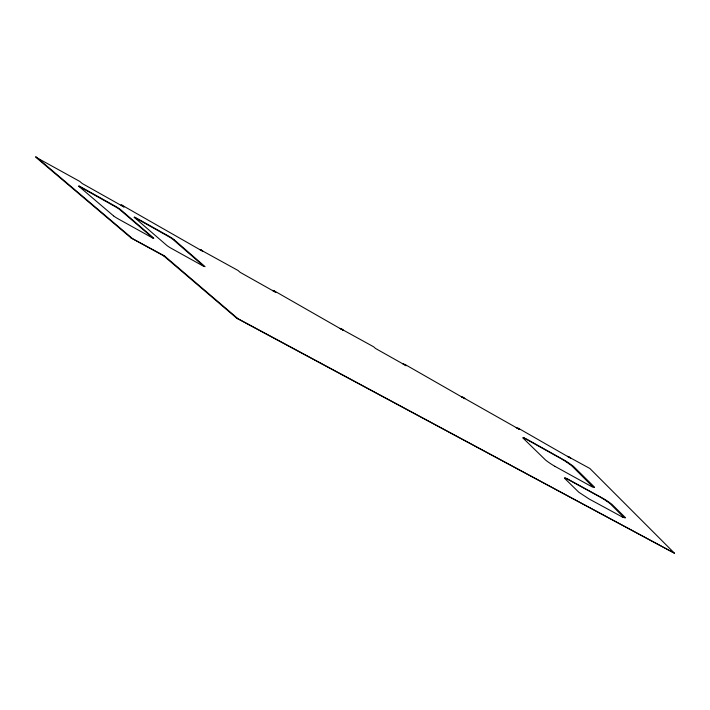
<?xml version="1.0" encoding="UTF-8"?>
<svg xmlns="http://www.w3.org/2000/svg" width="710" height="710" viewBox="0 0 710 710"><rect width="100%" height="100%" fill="white"/><g stroke="black" fill="none" stroke-linecap="round" stroke-linejoin="round"><path stroke-width="1.06" d="M121.712 205.722L120.966 205.075L121.756 205.039L124.108 207.071L82.227 183.517L79.76 181.405L35.5 156.999L130.995 237.886L163.557 255.769L236.776 318.266L674.5 553.232L589.868 468.485L567.547 456.299L567.956 456.699M523.004 437.786L524.521 438.15M592.38 486.661L591.9 486.625M564.512 477.963L565.932 478.291M594.385 487.468L593.019 487.14A5.431 0.657 27.8 0 1 589.389 485.365L554.909 466.328M623.238 517.111L622.697 517.049L625.288 517.981M130.995 237.886L164.489 255.919L237.912 318.639L674.5 553.232M273.208 290.931L272.587 290.372L273.874 290.647L275.817 292.396L240.078 272.294L238.045 270.483L199.741 249.396L200.424 249.991M163.557 255.769L164.489 255.919M403.493 364.203L402.969 363.715L406.235 365.748L375.386 348.388L373.673 346.808L340.143 328.375L340.711 328.89M236.776 318.266L237.912 318.639M516.72 427.881L516.276 427.455L519.551 429.479L461.544 396.659L462.024 397.121M622.297 516.933L622.697 517.128L622.262 516.916A5.609 0.621 27.7 0 1 620.283 515.895L589.344 499.103A7.934 0.887 27.9 0 1 589.052 498.944L578.801 492.225L564.423 478.158M523.412 437.795L523.803 437.972A7.171 0.923 28.2 0 1 526.847 439.57L560.811 458.536A16.117 2.041 28 0 1 566.332 461.917M79.067 185.976L79.671 186.277M153.298 238.32L119.795 209.654A5.769 0.728 30.7 0 0 114.993 206.539M134.607 217.091L135.14 217.358M79.777 186.331L115.73 206.459A5.591 0.71 30.7 0 1 116.449 206.876L116.662 207A6.55 0.834 30.7 0 1 117.159 207.302L117.381 207.435A6.949 0.879 30.7 0 1 117.878 207.746L118.091 207.879A6.887 0.87 30.7 0 1 118.57 208.19L118.774 208.323A6.363 0.808 30.7 0 1 119.218 208.625L119.395 208.74A4.455 0.568 30.7 0 1 120.602 209.645L153.795 238.205M152.606 237.965L152.064 237.672M135.379 217.482L169.291 236.483A5.174 0.666 30.4 0 1 169.974 236.874L170.178 236.989A6.177 0.799 30.4 0 1 170.657 237.273L170.862 237.406A6.674 0.861 30.4 0 1 171.98 238.116L172.175 238.249A6.292 0.817 30.4 0 1 172.592 238.524L172.761 238.649A4.508 0.586 30.4 0 1 173.897 239.501M152.02 237.655L118.348 218.964A5.414 0.657 30.6 0 1 117.532 218.502L117.425 218.44A6.212 0.754 30.6 0 1 116.928 218.139L116.742 218.032A6.585 0.799 30.6 0 1 116.209 217.704L116.032 217.597A6.532 0.799 30.6 0 1 115.517 217.26L115.357 217.154A4.81 0.586 30.6 0 1 113.485 215.822M203.388 266.152L171.447 248.429A5.076 0.63 30.3 0 1 170.569 247.932A5.857 0.728 30.3 0 1 170.098 247.648L169.894 247.524A6.319 0.781 30.3 0 1 168.776 246.823L168.678 246.752A6.017 0.745 30.3 0 1 168.163 246.414L168.021 246.317A4.446 0.55 30.3 0 1 166.859 245.456L134.181 217.251M114.958 206.495L79.928 186.872A4.349 0.541 30.9 0 0 78.801 186.268M168.341 236.394L135.148 217.801A4.1 0.524 30.6 0 0 134.27 217.331M121.756 205.039L202.936 251.411L200.806 249.53M273.874 290.647L343.4 330.407L341.616 328.774M404.602 364.221L464.819 398.692L463.31 397.254M518.167 428.13L570.813 458.305L569.535 457.036M566.403 461.944L571.009 465.228A19.445 2.449 28 0 1 572.402 466.434L592.504 486.483M606.509 500.994L609.437 503.124A19.836 2.272 27.8 0 1 610.671 504.189L623.371 516.924M35.979 156.768L131.811 237.983M78.668 186.153L113.511 215.84M173.879 239.492L205.084 266.667M204.018 266.472L172.912 239.394A5.618 0.719 30.4 0 0 168.359 236.43M594.332 486.962L573.6 466.497A21.398 2.698 28 0 0 572.988 465.991L568.266 462.627A18.016 2.281 28 0 0 564.414 460.222L527.867 439.783A7.588 0.976 28.2 0 0 527.086 439.366L526.847 439.241A5.192 0.666 28.2 0 0 524.495 438.132M625.217 517.457L611.931 504.357A21.451 2.458 27.8 0 0 611.39 503.922L608.426 501.766A16.889 1.944 27.8 0 0 603.385 498.597L569.81 480.182A5.653 0.657 28 0 0 566.074 478.327M522.924 437.99L545.582 460.053A22.108 2.716 28 0 0 546.869 461.065L549.638 463.026A18.495 2.263 28 0 0 554.892 466.328M565.275 478.052A6.133 0.71 28 0 1 567.956 479.445L599.817 496.893A15.203 1.748 27.8 0 1 606.34 500.923"/></g></svg>
